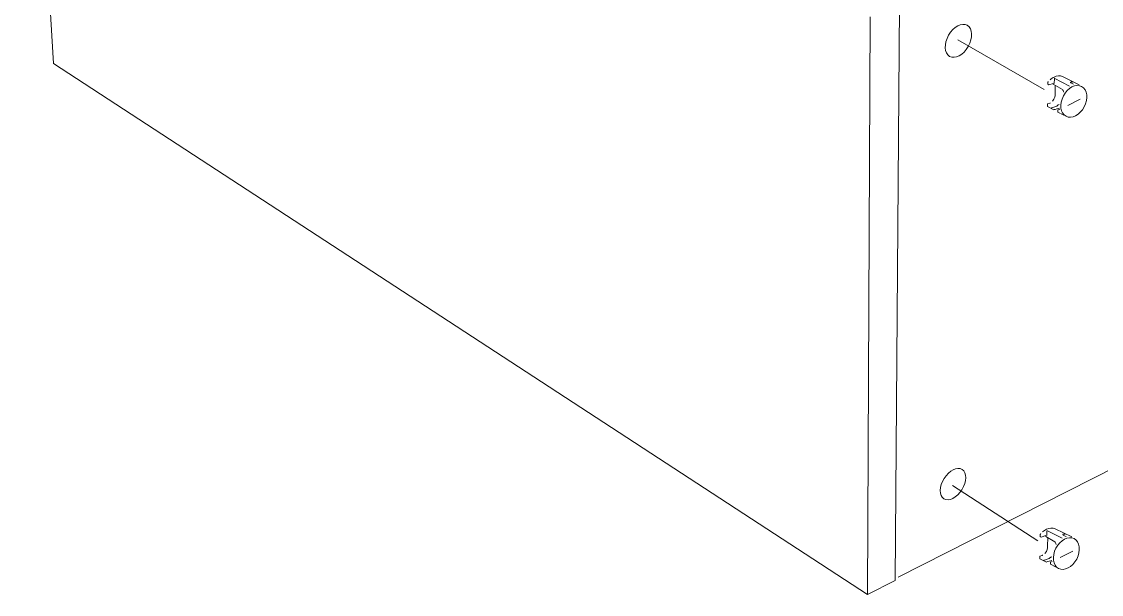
# Model space of a CAD drawing. Header units: metres. Extents: x -11.5 to 7.4, y -3.8 to 5.9.
# Drawn here: x 5.5249 to 5.7458, y 0.8656 to 0.9827 of the extents above; entities that cross this region are included whole.
import ezdxf

# ---------------------------------------------------------------- set-up
doc = ezdxf.new("R2010")
doc.units = ezdxf.units.M
doc.header["$MEASUREMENT"] = 0
doc.layers.add('PDF7_Geometry_Num_Penna__1_Num_Penna__255', color=255, linetype='Continuous', lineweight=18)
doc.layers.add('PDF7_Geometry_Num_Penna__7_Num_Penna__7', color=7, linetype='Continuous', lineweight=18)

msp = doc.modelspace()

# ---------------------------------------------------------------- linework, layer by layer
at = {"layer": 'PDF7_Geometry_Num_Penna__1_Num_Penna__255', "color": 255, "linetype": 'Continuous', "lineweight": 18, "flags": 128}
for points in [[(5.716458445668575, 0.9789766950127019), (5.734088738994918, 0.9688710025241978)], [(5.732760723728681, 0.8765985116458568), (5.71533436244137, 0.8878602285243042)]]:
    msp.add_lwpolyline(points, dxfattribs=at)
at = {"layer": 'PDF7_Geometry_Num_Penna__7_Num_Penna__7', "color": 7, "linetype": 'Continuous', "lineweight": 18, "flags": 128}
for points in [[(5.531457933790966, 0.9741694271696719), (5.52491245244174, 1.0832104142335)], [(5.704484686562271, 0.9859992053423916), (5.703605076080656, 0.8685011811899583)], [(5.698525202698701, 0.9836945276000577), (5.69793060566923, 0.8656289335558576)], [(5.716458445668575, 0.9789766950127019), (5.734088738994918, 0.9688710025241978)], [(5.697930114266725, 0.8656289335558576), (5.531457688089715, 0.9741699185721755)], [(5.734815031895382, 0.9703386989521103), (5.734807660857825, 0.9699173213051919), (5.735041077047081, 0.9697956991855268), (5.735958771222734, 0.9700929977002639), (5.735955085703955, 0.9699394344178582), (5.737822415218, 0.9688448353408763)], [(5.739287163230889, 0.9695432411492533), (5.736145872726015, 0.9711685549302285)], [(5.736171548506833, 0.9710003724233376), (5.736158034937983, 0.9700986488290564)], [(5.736354473088834, 0.969682430908426), (5.73632744595113, 0.9679576081204528)], [(5.73632744595113, 0.9679578538217051), (5.736323760432354, 0.9677109240635975)], [(5.735236286691674, 0.9660514578086179), (5.734754712238052, 0.965900351538731), (5.734737513150424, 0.9653598087846662), (5.73608395601055, 0.9646853588483433)], [(5.73566012135111, 0.9651025595739817), (5.736667496483689, 0.9654440843140497)], [(5.736667005081186, 0.9654438386127984), (5.736685432675072, 0.965448752637835), (5.736982731189809, 0.9656870828521278), (5.737184206216323, 0.9657681642652367)], [(5.738926105241299, 0.9655950677333092), (5.741455599629074, 0.9668948273555849)], [(5.737281258210803, 0.964790027581631), (5.736907792307996, 0.964678233512041), (5.73688567919533, 0.9642335142461951), (5.73743604999947, 0.9639521863128291)], [(5.737546369861548, 0.9638956750249044), (5.738096740665688, 0.9636155755977969)], [(5.704203972882036, 0.8691837392675907), (5.883019201445626, 0.959727107586053)], [(5.732760723728681, 0.8765985116458568), (5.71533436244137, 0.8878602285243042)], [(5.733279399071332, 0.8778936029443463), (5.733272028033774, 0.8774722252974279), (5.733505444223031, 0.8773506031777627), (5.734423138398682, 0.877647901692499), (5.734419452879905, 0.8774943384100942), (5.736286782393949, 0.8763997393331122)], [(5.737751530406841, 0.8770981451414892), (5.734610239901965, 0.8787234589224626)], [(5.734635915682786, 0.8785552764155735), (5.734622402113933, 0.8776535528212914)], [(5.734818840264785, 0.8772379491537912), (5.73479181312708, 0.8755131263658198)], [(5.73479181312708, 0.875512757813941), (5.734788127608303, 0.8752658280558334)], [(5.733700653867626, 0.8736063618008529), (5.733219079414004, 0.8734552555309669), (5.733201880326373, 0.8729147127769021), (5.7345483231865, 0.8722402628405783)], [(5.734124488527064, 0.8726574635662168), (5.735131863659641, 0.8729989883062856)], [(5.735131372257134, 0.8729987426050343), (5.735149799851023, 0.8730036566300701), (5.735447098365761, 0.8732432153506222), (5.735648573392275, 0.8733230682574726)], [(5.73739047241725, 0.8731505859786752), (5.739919966805024, 0.8744491170946915)], [(5.735745625386754, 0.8723449315738669), (5.735372159483946, 0.8722331375042751), (5.735350046371281, 0.871788418238431), (5.735900417175419, 0.871507090305065)], [(5.736010737037498, 0.8714505790171403), (5.736561107841638, 0.8711704795900328)], [(5.703604707528779, 0.8685016725924619), (5.697930237117349, 0.8656294249583603)]]:
    msp.add_lwpolyline(points, dxfattribs=at)
for points in [[(5.741251667590042, 0.9698101955593863), (5.737865904339577, 0.971496934653322, 0.226101629894221), (5.73612756798275, 0.9714035681776201, 0.04936887638042629), (5.735303240282802, 0.9708568828922601)], [(5.739716034765991, 0.8773650995516222), (5.736330271515527, 0.8790518386455579, 0.2261016298922468), (5.734591935158704, 0.8789584721698533, 0.04936887638251471), (5.73376760745875, 0.8784117868844952)]]:
    msp.add_lwpolyline(points, format="xyb", dxfattribs=at)
at = {"layer": 'PDF7_Geometry_Num_Penna__7_Num_Penna__7', "color": 7, "linetype": 'Continuous', "lineweight": 18}
for centre, major_axis, ratio in [((5.716551200972548, 0.9787958763812359), (0.001801090961362384, 0.00317442428110326), 0.6352749282027557), ((5.715441543901086, 0.8881773850665118), (0.001869269341313817, 0.002991421698773977), 0.6106764422206811)]:
    msp.add_ellipse(centre, major_axis=major_axis, ratio=ratio, dxfattribs=at)
for points in [[(5.734928054471231, 0.970492262234516), (5.73502825871972, 0.970492262234516), (5.73478911652745, 0.9703386989521094), (5.734815031895379, 0.9703386989521094)], [(5.738028190016422, 0.9675362304735335), (5.738909029004295, 0.9692180555424343), (5.740576111998084, 0.9700829239489392), (5.741748106969403, 0.969467442313058)], [(5.739537041404018, 0.9701893125909882), (5.739304853721022, 0.9703957016425413), (5.739583724641866, 0.9704165862489482), (5.739720088836641, 0.9703969301488016)], [(5.740114439345861, 0.969935011795326), (5.739884708675381, 0.9699964371082874), (5.739656206511166, 0.9700836610526924), (5.739537041404021, 0.9701893125909864)], [(5.739720088836647, 0.9703969301487989), (5.739753462628614, 0.9703969301487989), (5.739808541287315, 0.9703637604798034), (5.739888394194167, 0.9703637604798034)], [(5.736323760432354, 0.9677109240635975), (5.736323760432354, 0.9677109240635975), (5.736322531926096, 0.9669885623831638), (5.735785674690803, 0.9664369630727654)], [(5.738552762189117, 0.9633765082797501), (5.737380767217802, 0.9639919899156295), (5.737146122522287, 0.9658544054046363), (5.73802819001642, 0.9675362304735318)], [(5.737822906620503, 0.9688450810421276), (5.737917501602463, 0.968722230416204), (5.73802069612824, 0.9685428685023556), (5.738104234553874, 0.968291024719214)], [(5.741748106969398, 0.969467442313058), (5.742920101940713, 0.9688531891834389), (5.743155975142486, 0.966990773694433), (5.742272679142097, 0.965308948625534)], [(5.735339481217448, 0.9661042835777653), (5.735378037529702, 0.9661042835777653), (5.735197263484761, 0.9660514578086197), (5.735236286691674, 0.9660514578086197)], [(5.742272679142093, 0.9653089486255331), (5.741388154635441, 0.9636283520628934), (5.739724757160435, 0.9627634836563903), (5.738552762189121, 0.963376508279751)], [(5.735574125912965, 0.9650018220607226), (5.735574125912965, 0.9650018220607226), (5.735561076010036, 0.9651025595739835), (5.73566012135111, 0.9651025595739835)], [(5.736158894892363, 0.9647486269206942), (5.736340713818731, 0.9647793395771762), (5.736991822136126, 0.9649390453908762), (5.737209267744011, 0.9650287263477972)], [(5.733392421647181, 0.8780471662267519), (5.733492625895674, 0.8780471662267519), (5.733253483703399, 0.8778936029443454), (5.733279399071329, 0.8778936029443454)], [(5.736492557192371, 0.875089905959511), (5.737373396180248, 0.8767729595346703), (5.739040479174035, 0.8776378279411734), (5.740212474145348, 0.8770223463052922)], [(5.738001408579969, 0.8777442165832232), (5.737769220896969, 0.8779506056347772), (5.738048091817816, 0.8779714902411841), (5.738184456012594, 0.877951834141034)], [(5.738578806521813, 0.877489915787562), (5.738349075851337, 0.8775513411005225), (5.738120573687116, 0.8776385650449301), (5.738001408579965, 0.8777442165832268)], [(5.738184456012597, 0.8779518341410348), (5.738217829804564, 0.8779518341410348), (5.738272908463269, 0.8779186644720394), (5.738352761370121, 0.8779186644720394)], [(5.740212474145348, 0.877022346305294), (5.741384469116664, 0.8764080931756748), (5.741620342318438, 0.8745456776866689), (5.740737046318046, 0.8728638526177708)], [(5.734788127608303, 0.8752658280558334), (5.734788127608303, 0.8752658280558334), (5.734786899102041, 0.8745434663753997), (5.734250041866749, 0.8739918670650013)], [(5.737017129365066, 0.8709326407782454), (5.735845134393751, 0.8715468939078663), (5.735610489698235, 0.8734093093968722), (5.736492557192365, 0.8750899059595127)], [(5.736287273796455, 0.8763999850343644), (5.736381868778417, 0.8762771344084381), (5.736485063304192, 0.8760977724945898), (5.736568601729815, 0.8758459287114455)], [(5.733803848393402, 0.8736591875700004), (5.733842404705658, 0.8736591875700004), (5.733661630660718, 0.8736063618008512), (5.733700653867627, 0.8736063618008512)], [(5.734038493088917, 0.8725567260529585), (5.734038493088917, 0.8725567260529585), (5.73402544318599, 0.8726574635662185), (5.734124488527064, 0.8726574635662185)], [(5.734623262068315, 0.8723035309129301), (5.73480508099468, 0.8723342435694121), (5.735456189312078, 0.8724939493831121), (5.735673634919961, 0.872583630340034)], [(5.740737046318046, 0.872863852617769), (5.73985252181139, 0.8711832560551294), (5.73818912433638, 0.8703183876486262), (5.737017129365071, 0.8709326407782463)]]:
    msp.add_open_spline(points, degree=3, dxfattribs=at)

doc.saveas('drawing.dxf')
